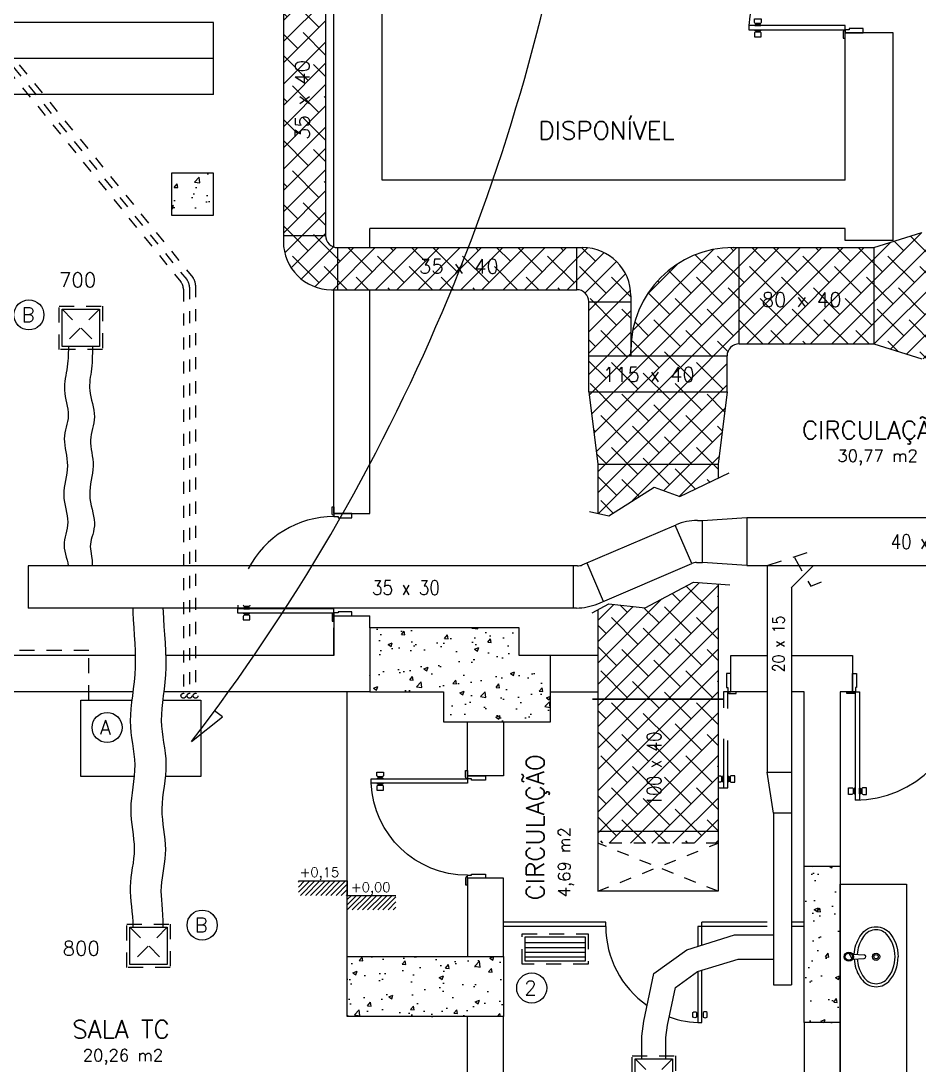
# Model space of a CAD drawing. Extents: x 372.3 to 443.5, y -41.5 to 0.6.
# Drawn here: x 378.73 to 386.19, y -26.59 to -17.92 of the extents above; entities that cross this region are included whole.
import ezdxf

# ---------------------------------------------------------------- set-up
doc = ezdxf.new("R2010")
doc.units = 0
doc.header["$MEASUREMENT"] = 0
for name, pattern in [('DASHDOT', [1, 0.5, -0.25, 0, -0.25]), ('HIDDEN', [0.375, 0.25, -0.125]), ('HIDDEN2', [0.1875, 0.125, -0.0625])]:
    doc.linetypes.add(name, pattern=pattern)
doc.layers.get('0').update_dxf_attribs({"linetype": 'CONTINUOUS'})
for name, color, linetype in [('A1ALV50', 13, 'CONTINUOUS'), ('A1ALV70', 145, 'CONTINUOUS'), ('A1COZINHA', 212, 'CONTINUOUS'), ('A1DIVS', 30, 'CONTINUOUS'), ('A1PORTA', 40, 'CONTINUOUS'), ('A1SANIT', 6, 'CONTINUOUS'), ('A1VISTA10', 10, 'CONTINUOUS'), ('A2HACHU', 11, 'CONTINUOUS'), ('A2SIMBL', 30, 'CONTINUOUS'), ('A2TXT25', 4, 'CONTINUOUS'), ('A2TXT50', 13, 'CONTINUOUS'), ('AC-DIFUSAO', 252, 'HIDDEN2'), ('AC-DIFUSORES', 2, 'CONTINUOUS'), ('AC-DUTOS', 14, 'CONTINUOUS'), ('AC-DUTOSARETIRAR', 252, 'CONTINUOUS'), ('AC-DUTOSMANTIDOS', 252, 'CONTINUOUS'), ('AC-EQUIPAMENTOS', 3, 'CONTINUOUS'), ('AC-TEXTO', 7, 'CONTINUOUS'), ('AC-TUBOS', 6, 'DASHDOT'), ('S1FORRO1', 10, 'CONTINUOUS')]:
    doc.layers.add(name, color=color, linetype=linetype)
doc.styles.add('ROMANS', font='ROMANS.SHX')
doc.styles.add('SIMPLEX-08', font='simplex.shx', dxfattribs={"height": 0.08})
doc.styles.add('SIMPLEX-10', font='simplex.shx', dxfattribs={"height": 0.1})
doc.styles.add('SIMPLEX-15', font='simplex.shx', dxfattribs={"height": 0.15})
pattern_1 = [(50, (387.43742, -23.28168), (0.35863, -0.031376), [0.0375, -0.4125]), (355, (387.43742, -23.28168), (-0.069376, 0.376096), [0.03, -0.33]), (100.4514, (387.4673, -23.2843), (0.289255, 0.34472), [0.03187, -0.350571]), (46.184, (387.4374, -23.1817), (0.53362, -0.08276), [0.05625, -0.61875]), (96.6356, (387.4819, -23.1886), (0.46733, 0.48706), [0.047805, -0.525856]), (351.184, (387.4374, -23.1817), (0.46733, 0.48706), [0.045, -0.495]), (21, (387.48742, -23.20668), (0.298454, -0.201309), [0.0375, -0.4125]), (326, (387.48742, -23.20668), (0.121658, 0.362575), [0.03, -0.33]), (71.4514, (387.5123, -23.22346), (0.420111, 0.161265), [0.03187, -0.350571]), (37.5, (387.43742, -23.28168), (0.00608, 0.166447), [0, -0.326, 0, -0.335, 0, -0.33125]), (7.5, (387.43742, -23.28168), (0.1315348, 0.197206), [0, -0.191, 0, -0.3185, 0, -0.12625]), (327.5, (387.32592, -23.28168), (0.2669112, -0.0112774), [0, -0.125, 0, -0.39, 0, -0.5175]), (317.5, (387.27592, -23.28168), (0.291593, 0.0500525), [0, -0.1625, 0, -0.259, 0, -0.3675])]
pattern_2 = [(45, (43.55946, 56.62904), (-0.088388348, 0.088388348), []), (135, (43.55946, 56.62904), (-0.265165043, 0.088388348), [0.3125, -0.1875])]

# ---------------------------------------------------------------- blocks, each defined once
blk = doc.blocks.new('CUBAPLANTA')
for p, q in [((-0.1939, 0.0212), (-0.0981, 0.0158)), ((-0.1933, -0.0194), (-0.0981, -0.0141))]:
    blk.add_line(p, q)
for points in [[(-0.1819, 0.0212, -0.128032), (-0.1338, 0.1681, -0.090827), (-0.0885, 0.22, -0.12568), (-0.0152, 0.2484, -0.221372), (0.1056, 0.2058, -0.186059), (0.183, -0.0002)], [(-0.1821, -0.0187, 0.130132), (-0.1338, -0.1681, 0.090827), (-0.0885, -0.22, 0.12568), (-0.0152, -0.2484, 0.221372), (0.1056, -0.2058, 0.186059), (0.183, 0.0002)]]:
    blk.add_lwpolyline(points, format="xyb")
blk.add_circle((-0.226, 0.0004), 0.0382)
blk.add_arc((-0.0989, 0.0008), 0.015, 273.18266, 86.81734)
at = {"layer": 'S1FORRO1'}
blk.add_line((-0.2261, 0.0301), (-0.2003, -0.0146), dxfattribs=at)
blk.add_lwpolyline([(-0.157, -0.0187, 0.12932), (-0.1125, -0.155, 0.09047), (-0.0735, -0.2, 0.123903), (-0.0125, -0.2235, 0.21906), (0.0875, -0.1885, 0.185248), (0.158, 0, 0.185248), (0.0875, 0.1885, 0.21906), (-0.0125, 0.2235, 0.123903), (-0.0735, 0.2, 0.09047), (-0.1125, 0.155, 0.127034), (-0.1569, 0.0212, 0.127034)], format="xyb", dxfattribs=at)
for centre, radius in [((-0.2265, 0.0001), 0.03), ((0, 0), 0.0305), ((0, 0), 0.018)]:
    blk.add_circle(centre, radius, dxfattribs=at)
blk = doc.blocks.new('PORTA-90-SEM-ALIZAR')
for points in [[(0, 0), (-0.035, 0), (-0.035, 0.9), (0, 0.9)], [(-0.925, 0), (-0.9, 0), (-0.9, -0.035), (-0.89, -0.035), (-0.89, -0.15), (-0.925, -0.15)], [(-0.01, -0.15), (-0.01, -0.035), (0, -0.035), (0, 0), (0.025, 0), (0.025, -0.15)]]:
    blk.add_lwpolyline(points, close=True)
at = {"layer": 'A1VISTA10'}
for points in [[(-0.0644, 0.798, 0.414214), (-0.0534, 0.809), (-0.0534, 0.842, 0.414214), (-0.0644, 0.853), (-0.0919, 0.853), (-0.0919, 0.798)], [(-0.035, 0.8492), (-0.035, 0.8019), (-0.039, 0.8019, -0.414214), (-0.0445, 0.8074), (-0.0445, 0.8437, -0.414214), (-0.039, 0.8492)], [(0, 0.8492), (0, 0.8019), (0.004, 0.8019, 0.414214), (0.0095, 0.8074), (0.0095, 0.8437, 0.414214), (0.004, 0.8492)], [(0.0294, 0.798, -0.414214), (0.0184, 0.809), (0.0184, 0.842, -0.414214), (0.0294, 0.853), (0.0569, 0.853), (0.0569, 0.798)], [(-0.98, 0.015), (-0.98, 0), (-0.91, 0, 0.414214), (-0.925, 0.015)], [(0, 0, -0.414214), (0.015, 0.015), (0.07, 0.015), (0.07, 0)]]:
    blk.add_lwpolyline(points, format="xyb", close=True, dxfattribs=at)
for points in [[(-0.0534, 0.8335), (-0.0445, 0.8335), (-0.0445, 0.8176), (-0.0534, 0.8176)], [(0.0184, 0.8335), (0.0095, 0.8335), (0.0095, 0.8176), (0.0184, 0.8176)]]:
    blk.add_lwpolyline(points, close=True, dxfattribs=at)
blk.add_arc((0, 0), 0.9, 90, 180, dxfattribs=at)
blk = doc.blocks.new('PORTA-80-SEM-ALIZAR')
for points in [[(0, 0), (0.035, 0), (0.035, 0.8), (0, 0.8)], [(0.01, -0.15), (0.01, -0.035), (0, -0.035), (0, 0), (-0.025, 0), (-0.025, -0.15)], [(0.825, 0), (0.8, 0), (0.8, -0.035), (0.79, -0.035), (0.79, -0.15), (0.825, -0.15)]]:
    blk.add_lwpolyline(points, close=True)
at = {"layer": 'A1VISTA10'}
for points in [[(-0.0294, 0.698, 0.414214), (-0.0184, 0.709), (-0.0184, 0.742, 0.414214), (-0.0294, 0.753), (-0.0569, 0.753), (-0.0569, 0.698)], [(0, 0.7492), (0, 0.7019), (-0.004, 0.7019, -0.414214), (-0.0095, 0.7074), (-0.0095, 0.7437, -0.414214), (-0.004, 0.7492)], [(0.035, 0.7492), (0.035, 0.7019), (0.039, 0.7019, 0.414214), (0.0445, 0.7074), (0.0445, 0.7437, 0.414214), (0.039, 0.7492)], [(0.0644, 0.698, -0.414214), (0.0534, 0.709), (0.0534, 0.742, -0.414214), (0.0644, 0.753), (0.0919, 0.753), (0.0919, 0.698)], [(0, 0, 0.414214), (-0.015, 0.015), (-0.07, 0.015), (-0.07, 0)], [(0.88, 0.015), (0.88, 0), (0.81, 0, -0.414214), (0.825, 0.015)]]:
    blk.add_lwpolyline(points, format="xyb", close=True, dxfattribs=at)
for points in [[(-0.0184, 0.7335), (-0.0095, 0.7335), (-0.0095, 0.7176), (-0.0184, 0.7176)], [(0.0534, 0.7335), (0.0445, 0.7335), (0.0445, 0.7176), (0.0534, 0.7176)]]:
    blk.add_lwpolyline(points, close=True, dxfattribs=at)
blk.add_arc((0, 0.0008), 0.8, 359.94514, 87.49254, dxfattribs=at)
blk = doc.blocks.new('NIV-1')
at = {"layer": 'A2HACHU'}
h = blk.add_hatch(dxfattribs=at)
h.set_pattern_fill('ANSI31', color=256, scale=0.24, style=0)
h.set_pattern_definition([(45, (-11.883554, -8.99856), (-0.021213203, 0.021213203), [])])
h.paths.add_polyline_path([(0.405, -0.1197), (0, -0.1197), (0, -0.2397), (0.405, -0.2397)])
h.paths.add_polyline_path([(0, 0.0003), (-0.405, 0.0003), (-0.405, -0.1197), (0, -0.1197)])
for p, q in [((-0.405, 0.0003), (0, 0.0003)), ((0, 0.0003), (0, -0.1197)), ((0, -0.1197), (0.405, -0.1197))]:
    blk.add_line(p, q)
at = {"layer": 'A2TXT25', "style": 'SIMPLEX-08'}
for p in [(-0.3949, 0.0328), (0.0318, -0.0922)]:
    blk.add_attdef('+0.00', p, '', height=0.08, dxfattribs=at)
blk = doc.blocks.new('DIF12X12_2004')
at = {"layer": 'AC-DIFUSORES', "color": 253, "linetype": 'HIDDEN2'}
blk.add_lwpolyline([(-0.15, 0.15), (0.211, 0.15), (0.211, -0.211), (-0.15, -0.211)], close=True, dxfattribs=at)
for points in [[(0.186, 0.125), (-0.125, -0.186)], [(-0.125, 0.125), (0.186, -0.186)]]:
    blk.add_lwpolyline(points, dxfattribs=at)
at = {"layer": 'AC-DIFUSORES'}
blk.add_lwpolyline([(-0.125, 0.125), (0.186, 0.125), (0.186, -0.186), (-0.125, -0.186)], close=True, dxfattribs=at)

msp = doc.modelspace()

# ---------------------------------------------------------------- hatches: boundary and pattern name
at = {"layer": 'A2HACHU'}
h = msp.add_hatch(dxfattribs=at)
h.set_pattern_fill('AR-CONC,_O', color=256, scale=0.05, double=1)
h.set_pattern_definition(pattern_1)
h.paths.add_polyline_path([(379.9772, -19.5317), (380.3272, -19.5317), (380.3272, -19.1817), (379.9772, -19.1817)])
h = msp.add_hatch(dxfattribs=at)
h.set_pattern_fill('AR-CONC,_O', color=256, scale=0.05, double=1)
h.set_pattern_definition([(50, (376.55677, -3.6797), (0.35863, -0.031376), [0.0375, -0.4125]), (355, (376.55677, -3.6797), (-0.0693757, 0.376096), [0.03, -0.33]), (100.4514, (376.58666, -3.6823), (0.2892547, 0.34472), [0.03187, -0.350571]), (46.1842, (376.55677, -3.5797), (0.5336205, -0.0827595), [0.05625, -0.61875]), (96.6356, (376.60124, -3.5866), (0.467331, 0.487059), [0.047805, -0.525856]), (351.1842, (376.5568, -3.5797), (0.467331, 0.48706), [0.045, -0.495]), (21, (376.60677, -3.6047), (0.2984535, -0.2013094), [0.0375, -0.4125]), (326, (376.60677, -3.6047), (0.1216577, 0.362575), [0.03, -0.33]), (71.4514, (376.63165, -3.62146), (0.4201113, 0.161265), [0.03187, -0.350571]), (37.5, (376.55677, -3.67969), (0.0060799, 0.1664469), [0, -0.326, 0, -0.335, 0, -0.33125]), (7.5, (376.55677, -3.67969), (0.1315348, 0.1972059), [0, -0.191, 0, -0.3185, 0, -0.12625]), (327.5, (376.44527, -3.67969), (0.2669112, -0.0112774), [0, -0.125, 0, -0.39, 0, -0.5175]), (317.5, (376.39527, -3.67969), (0.291593, 0.0500525), [0, -0.1625, 0, -0.259, 0, -0.3675])])
h.paths.add_polyline_path([(382.2374, -23.4917), (382.2374, -23.7417), (383.1272, -23.7417), (383.1272, -23.1917), (382.8672, -23.1917), (382.8672, -22.9617), (381.6272, -22.9617), (381.6272, -23.4917)])
h = msp.add_hatch(dxfattribs=at)
h.set_pattern_fill('AR-CONC,_O', color=256, scale=0.05, double=1)
h.set_pattern_definition(pattern_1)
h.paths.add_polyline_path([(385.5374, -24.9417), (385.2374, -24.9417), (385.2374, -26.2417), (385.5374, -26.2417)])
h = msp.add_hatch(dxfattribs=at)
h.set_pattern_fill('AR-CONC,_O', color=256, scale=0.05, double=1)
h.set_pattern_definition(pattern_1)
h.paths.add_polyline_path([(381.4374, -25.6917), (381.4374, -26.1917), (382.7374, -26.1917), (382.7374, -25.6917)])
at = {"layer": 'AC-DUTOSARETIRAR'}
h = msp.add_hatch(dxfattribs=at)
h.set_pattern_fill('ANSI38', color=256, style=0)
h.set_pattern_definition(pattern_2)
h.paths.add_polyline_path([(381.2574, -17.1981), (380.9074, -17.1981), (380.9074, -19.701), (381.2574, -19.701)])
h.paths.add_polyline_path([(381.2074, -16.7981), (380.9574, -16.7981), (380.9074, -17.1981), (381.2574, -17.1981)])
h.paths.add_polyline_path([(381.2074, -13.2408), (380.9574, -13.2408), (380.9574, -16.7981), (381.2074, -16.7981)])
h.paths.add_polyline_path([(380.9574, -13.4445), (380.8743, -13.4445), (380.673, -13.4359), (380.4118, -13.5087), (380.1634, -13.4317), (379.9322, -13.5044), (379.6753, -13.4231), (379.4826, -13.5044), (379.3284, -13.4445), (379.2191, -13.4445), (379.2191, -13.6945), (379.2816, -13.6945), (379.4864, -13.7741), (379.6876, -13.6892), (379.932, -13.7665), (380.164, -13.6936), (380.408, -13.7692), (380.7019, -13.6874), (380.869, -13.6945), (380.9574, -13.6945)])
h.paths.add_polyline_path([(379.2191, -13.3967), (378.8491, -13.3967), (378.8491, -13.7667), (379.2191, -13.7667)])
h.paths.add_polyline_path([(383.7014, -14.4101), (383.7308, -14.2117), (383.8336, -14.0407), (383.7598, -13.9118), (383.7717, -13.8694), (383.7717, -13.7667), (383.5217, -13.7667), (383.5217, -13.835), (383.4908, -13.9451), (383.5438, -14.0376), (383.4908, -14.1257), (383.4732, -14.2447), (383.385, -14.2887), (383.3321, -14.3416), (383.2174, -14.3504), (383.0718, -14.3768), (382.891, -14.3372), (382.7013, -14.39), (382.3926, -14.3372), (382.0838, -14.3944), (381.8236, -14.3328), (381.5413, -14.4032), (381.3605, -14.3592), (381.2723, -14.39), (381.2074, -14.39), (381.2074, -14.64), (381.3147, -14.64), (381.3732, -14.6196), (381.5421, -14.6607), (381.8252, -14.59), (382.0775, -14.6499), (382.3943, -14.5911), (382.7144, -14.6459), (382.8982, -14.5947), (383.0672, -14.6317), (383.2494, -14.5987), (383.4433, -14.5838), (383.533, -14.4943)])
h.paths.add_polyline_path([(383.8372, -13.3967), (383.4672, -13.3967), (383.4672, -13.7667), (383.8372, -13.7667)])
h.paths.add_polyline_path([(381.1541, -18.919), (381.1541, -18.099), (380.9741, -18.099), (380.9741, -18.919)], flags=24)
h.paths.add_polyline_path([(381.1725, -14.7631), (381.1725, -13.9431), (380.9925, -13.9431), (380.9925, -14.7631)], flags=24)
h = msp.add_hatch(dxfattribs=at)
h.set_pattern_fill('ANSI38', color=256, style=0)
h.set_pattern_definition(pattern_2)
h.paths.add_polyline_path([(384.2036, -21.8708), (384.5208, -21.7185), (384.5208, -21.601), (383.5208, -21.601), (383.5208, -22.0095), (383.6117, -22.0307), (383.9903, -21.7909)])
h.paths.add_polyline_path([(384.5208, -21.601), (384.5958, -21.001), (383.4458, -21.001), (383.5208, -21.601)])
h.paths.add_polyline_path([(384.5958, -21.001), (384.5958, -20.701), (383.4458, -20.701), (383.4458, -21.001)])
h.paths.add_polyline_path([(384.5958, -20.701, -0.414214), (384.6958, -20.601), (384.6958, -19.801), (384.6458, -19.801, 0.414214), (383.7958, -20.651), (383.7958, -20.701)])
h.paths.add_polyline_path([(383.4458, -20.701), (383.7958, -20.701), (383.7958, -20.651), (383.7958, -20.251), (383.4458, -20.251)])
h.paths.add_polyline_path([(383.7958, -20.251), (383.7958, -20.201, 0.414214), (383.3958, -19.801), (383.3458, -19.801), (383.3458, -20.151, -0.414214), (383.4458, -20.251)])
h.paths.add_polyline_path([(381.3574, -19.801), (381.3574, -20.151), (383.3458, -20.151), (383.3458, -19.801)])
h.paths.add_polyline_path([(381.3074, -20.151), (381.3574, -20.151), (381.3574, -19.801, -0.414214), (381.2574, -19.701), (380.9074, -19.701), (380.9074, -19.751, 0.414214)])
h.paths.add_polyline_path([(384.6958, -19.801), (384.6958, -20.601), (385.8159, -20.601), (385.8159, -19.801)])
h.paths.add_polyline_path([(386.2159, -19.676), (385.8159, -19.801), (385.8159, -20.601), (386.2159, -20.726)])
h.paths.add_polyline_path([(386.4159, -19.676), (386.2159, -19.676), (386.2159, -20.026), (386.4159, -20.026)])
h.paths.add_polyline_path([(386.4159, -20.026), (386.2159, -20.026), (386.2159, -20.726), (386.4159, -20.726)])
h.paths.add_polyline_path([(386.4159, -20.026), (386.4659, -20.026, 0.414214), (386.8659, -19.626), (386.8659, -19.576), (386.5159, -19.576, -0.414214), (386.4159, -19.676)])
h.paths.add_polyline_path([(383.5656, -20.9458), (384.4827, -20.9458), (384.4827, -20.7658), (383.5656, -20.7658)], flags=24)
h.paths.add_polyline_path([(382.0214, -20.0476), (382.8414, -20.0476), (382.8414, -19.8676), (382.0214, -19.8676)], flags=24)
h.paths.add_polyline_path([(384.8711, -20.3246), (385.6911, -20.3246), (385.6911, -20.1446), (384.8711, -20.1446)], flags=24)
h = msp.add_hatch(dxfattribs=at)
h.set_pattern_fill('ANSI38', color=256, style=0)
h.set_pattern_definition(pattern_2)
h.paths.add_polyline_path([(383.5208, -24.6504), (383.5208, -24.7504), (384.5208, -24.7504), (384.5208, -24.6504)])
h.paths.add_polyline_path([(384.5208, -24.6504), (384.5208, -23.5534), (383.5208, -23.5534), (383.5208, -24.6504)])
h.paths.add_polyline_path([(384.5208, -23.5534), (384.5208, -22.5957), (384.3156, -22.5813), (383.9157, -22.7945), (383.6117, -22.7625), (383.5208, -22.8114), (383.5208, -23.5534)])
h.paths.add_polyline_path([(384.0795, -24.4409), (384.0795, -23.6952), (383.8995, -23.6952), (383.8995, -24.4409)], flags=24)

# ---------------------------------------------------------------- linework, layer by layer
at = {"layer": 'A1ALV50'}
for p, q in [((381.3272, -22.8617), (381.6272, -22.8617)), ((381.3272, -22.8617), (381.3272, -23.1917)), ((381.6272, -22.9617), (381.6272, -22.8617)), ((379.6783, -23.1917), (378.0972, -23.1917)), ((381.3272, -23.1917), (379.9312, -23.1917)), ((384.6272, -23.4917), (384.6272, -23.1917)), ((384.6272, -23.1917), (384.9305, -23.1917)), ((385.1305, -23.1917), (385.6374, -23.1917)), ((385.6374, -23.1917), (385.6374, -23.4917)), ((379.6595, -23.4917), (378.0972, -23.4917)), ((381.6272, -23.4917), (379.9161, -23.4917)), ((384.9305, -23.4917), (384.6272, -23.4917)), ((385.2374, -23.4917), (385.1305, -23.4917)), ((385.2374, -24.9417), (385.2374, -23.4917)), ((385.5374, -23.4917), (385.5374, -23.4917)), ((385.6374, -23.4917), (385.5374, -23.4917)), ((385.5374, -23.4917), (385.5374, -24.9417)), ((382.4374, -27.6917), (382.4374, -26.1917)), ((382.7374, -27.6917), (382.7374, -26.1917))]:
    msp.add_line(p, q, dxfattribs=at)
at = {"layer": 'A1ALV50', "ltscale": 0.2}
for p, q in [((385.2374, -26.2417), (385.2374, -26.9417)), ((385.5374, -26.2417), (385.5374, -26.9417))]:
    msp.add_line(p, q, dxfattribs=at)
for points in [[(383.5208, -23.1917), (383.1272, -23.1917)], [(383.1272, -23.4917), (383.5208, -23.4917)]]:
    msp.add_lwpolyline(points, dxfattribs=at)
at = {"layer": 'A1ALV50'}
for points in [[(382.7374, -23.7417), (382.7374, -24.1917), (382.4374, -24.1917), (382.4374, -23.7417)], [(382.7374, -25.6917), (382.7374, -25.0417), (382.4374, -25.0417), (382.4374, -25.6917)]]:
    msp.add_lwpolyline(points, dxfattribs=at)
at = {"layer": 'A1ALV70'}
for p, q in [((381.3272, -19.7963), (381.3272, -17.6936)), ((381.7272, -19.2417), (381.7272, -17.6644)), ((385.5772, -19.2417), (385.5772, -18.0167)), ((385.9772, -18.0167), (385.5772, -18.0167)), ((385.9772, -19.7417), (385.9772, -18.0167)), ((385.5772, -19.2417), (381.7272, -19.2417)), ((385.5772, -19.6417), (381.6272, -19.6417)), ((381.6272, -19.801), (381.6272, -19.6417)), ((385.5772, -19.7417), (385.5772, -19.6417)), ((385.9772, -19.7417), (385.5772, -19.7417)), ((381.3272, -22.0117), (381.3272, -20.151)), ((381.6272, -22.0117), (381.6272, -20.151)), ((381.3272, -22.0117), (381.6272, -22.0117)), ((381.3272, -23.1917), (381.3272, -22.9617))]:
    msp.add_line(p, q, dxfattribs=at)
for points in [[(379.9772, -19.5317), (380.3272, -19.5317), (380.3272, -19.1817), (379.9772, -19.1817)], [(385.5374, -26.2417), (385.2374, -26.2417), (385.2374, -24.9417), (385.5374, -24.9417)], [(381.4374, -25.6917), (382.7374, -25.6917), (382.7374, -26.1917), (381.4374, -26.1917)]]:
    msp.add_lwpolyline(points, close=True, dxfattribs=at)
for points in [[(381.6272, -22.9617), (381.6272, -23.4917), (382.2374, -23.4917), (382.2374, -23.7417), (383.1272, -23.7417), (383.1272, -23.1917), (382.8672, -23.1917), (382.8672, -22.9617), (381.6272, -22.9617)], [(381.4374, -25.6917), (381.4374, -23.4917)]]:
    msp.add_lwpolyline(points, dxfattribs=at)
at = {"layer": 'A1COZINHA'}
for p, q in [((380.3272, -17.9299), (377.2203, -17.9299)), ((380.3272, -18.5299), (380.3272, -17.9299)), ((380.3272, -18.2299), (377.2203, -18.2299)), ((380.3272, -18.5299), (377.2203, -18.5299))]:
    msp.add_line(p, q, dxfattribs=at)
at = {"layer": 'A1DIVS'}
for p, q in [((383.5874, -25.4067), (382.7374, -25.4067)), ((383.5874, -25.4417), (383.5874, -25.4067)), ((384.3874, -25.4417), (384.3874, -25.4067)), ((384.9305, -25.4067), (384.3874, -25.4067)), ((385.2374, -25.4067), (385.1344, -25.4067)), ((383.5874, -25.4417), (382.7374, -25.4417)), ((384.9305, -25.4417), (384.3874, -25.4417)), ((385.2374, -25.4417), (385.1349, -25.4417))]:
    msp.add_line(p, q, dxfattribs=at)
at = {"layer": 'A1PORTA'}
for points in [[(381.3272, -22.0117), (381.3272, -22.0367), (381.3622, -22.0367), (381.3622, -22.0467), (381.4772, -22.0467), (381.4772, -22.0117)], [(381.3272, -22.8367), (381.3272, -22.8017), (380.5272, -22.8017), (380.5272, -22.8367)], [(381.4772, -22.8267), (381.3622, -22.8267), (381.3622, -22.8367), (381.3272, -22.8367), (381.3272, -22.8617), (381.4772, -22.8617)], [(384.5922, -23.3417), (384.5922, -23.4567), (384.6022, -23.4567), (384.6022, -23.4917), (384.6272, -23.4917), (384.6272, -23.3417)]]:
    msp.add_lwpolyline(points, close=True, dxfattribs=at)
for points in [[(384.6022, -23.6317), (384.6022, -23.4917), (384.5672, -23.4917), (384.5672, -23.6266)], [(384.5672, -23.8836), (384.5672, -24.2917), (384.6022, -24.2917), (384.6022, -23.8971)], [(384.3874, -25.5972), (384.3874, -25.4417), (384.3524, -25.4417), (384.3524, -25.608)], [(384.3524, -25.8174), (384.3524, -26.2417), (384.3874, -26.2417), (384.3874, -25.8065)]]:
    msp.add_lwpolyline(points, dxfattribs=at)
at = {"layer": 'A1PORTA', "color": 1}
for points in [[(384.3105, -26.1952), (384.3105, -26.1567, -0.363892), (384.3427, -26.1567), (384.3427, -26.1952, -0.363892)], [(384.4294, -26.1952), (384.4294, -26.1567, 0.363892), (384.3971, -26.1567), (384.3971, -26.1952, 0.363892)]]:
    msp.add_lwpolyline(points, format="xyb", close=True, dxfattribs=at)
for start, end in [(180, 235.22587), (250.11286, 270)]:
    msp.add_arc((384.3874, -25.4417), 0.8, start, end, dxfattribs=at)
at = {"layer": 'A1SANIT'}
msp.add_lwpolyline([(386.0874, -27.4917), (385.5374, -27.4917), (385.5374, -25.0917), (386.0874, -25.0917)], close=True, dxfattribs=at)
at = {"layer": 'A1VISTA10'}
for points in [[(381.3122, -21.9567), (381.3272, -21.9567), (381.3272, -22.0267, -0.414214), (381.3122, -22.0117)], [(380.578, -22.8017), (380.6254, -22.8017), (380.6254, -22.7977, 0.414214), (380.6199, -22.7922), (380.5835, -22.7922, 0.414214), (380.578, -22.7977)], [(380.6292, -22.8661, 0.414214), (380.6182, -22.8551), (380.5852, -22.8551, 0.414214), (380.5742, -22.8661), (380.5742, -22.8936), (380.6292, -22.8936)], [(380.578, -22.8367), (380.6254, -22.8367), (380.6254, -22.8407, -0.414214), (380.6199, -22.8462), (380.5835, -22.8462, -0.414214), (380.578, -22.8407)], [(381.3272, -22.8367, 0.414214), (381.3122, -22.8517), (381.3122, -22.9067), (381.3272, -22.9067)], [(384.6022, -23.4917, 0.414214), (384.6172, -23.5067), (384.6722, -23.5067), (384.6722, -23.4917)], [(384.5672, -24.2409), (384.5672, -24.1935), (384.5633, -24.1935, 0.414214), (384.5578, -24.199), (384.5578, -24.2354, 0.414214), (384.5633, -24.2409)], [(384.6022, -24.2409), (384.6022, -24.1935), (384.6062, -24.1935, -0.414214), (384.6117, -24.199), (384.6117, -24.2354, -0.414214), (384.6062, -24.2409)], [(384.6317, -24.1897, 0.414214), (384.6207, -24.2007), (384.6207, -24.2337, 0.414214), (384.6317, -24.2447), (384.6592, -24.2447), (384.6592, -24.1897)]]:
    msp.add_lwpolyline(points, format="xyb", close=True, dxfattribs=at)
for points in [[(380.6292, -22.7713), (380.6292, -22.7722, -0.414214), (380.6182, -22.7832), (380.5852, -22.7832, -0.414214), (380.5742, -22.7722), (380.5742, -22.7713)], [(384.5208, -24.1897), (384.5378, -24.1897, -0.414214), (384.5488, -24.2007), (384.5488, -24.2337, -0.414214), (384.5378, -24.2447), (384.5208, -24.2447)]]:
    msp.add_lwpolyline(points, format="xyb", dxfattribs=at)
for points in [[(380.5938, -22.7832), (380.5938, -22.7922), (380.6096, -22.7922), (380.6096, -22.7832)], [(380.5938, -22.8551), (380.5938, -22.8462), (380.6096, -22.8462), (380.6096, -22.8551)], [(384.5488, -24.2251), (384.5578, -24.2251), (384.5578, -24.2093), (384.5488, -24.2093)], [(384.6207, -24.2251), (384.6117, -24.2251), (384.6117, -24.2093), (384.6207, -24.2093)]]:
    msp.add_lwpolyline(points, close=True, dxfattribs=at)
for centre, start, end in [((381.3265, -22.8367), 89.94514, 152.82058), ((381.3265, -22.8367), 175.30921, 177.49254), ((384.6022, -23.4924), 264.15883, 267.49254)]:
    msp.add_arc(centre, 0.8, start, end, dxfattribs=at)
at = {"layer": 'AC-DIFUSAO', "color": 252, "linetype": 'HIDDEN2'}
for points in [[(384.9305, -22.4434), (385.3308, -22.312)], [(385.1556, -22.3777), (385.2928, -22.6155), (385.3814, -22.5775)]]:
    msp.add_lwpolyline(points, dxfattribs=at)
at = {"layer": 'AC-DIFUSORES', "color": 253, "linetype": 'HIDDEN2'}
for points in [[(379.0421, -20.2875), (379.4031, -20.2875), (379.4031, -20.6485), (379.0421, -20.6485)], [(382.8915, -25.505), (383.4415, -25.505), (383.4415, -25.755), (382.8915, -25.755)]]:
    msp.add_lwpolyline(points, close=True, dxfattribs=at)
for points in [[(379.3781, -20.3125), (379.0671, -20.6235)], [(379.0671, -20.3125), (379.3781, -20.6235)]]:
    msp.add_lwpolyline(points, dxfattribs=at)
at = {"layer": 'AC-DIFUSORES'}
for points in [[(379.0671, -20.3125), (379.3781, -20.3125), (379.3781, -20.6235), (379.0671, -20.6235)], [(382.9165, -25.53), (383.4165, -25.53), (383.4165, -25.73), (382.9165, -25.73)]]:
    msp.add_lwpolyline(points, close=True, dxfattribs=at)
at = {"layer": 'AC-DUTOS', "ltscale": 0.2}
for p, q in [((380.9074, -17.1981), (380.9074, -19.751)), ((381.2574, -17.1981), (381.2574, -19.701)), ((385.8159, -19.801), (386.2159, -19.676)), ((380.9074, -19.701), (381.2574, -19.701)), ((381.3574, -19.801), (383.3958, -19.801)), ((381.3574, -19.801), (381.3574, -20.151)), ((383.3458, -20.151), (383.3458, -19.801)), ((384.6458, -19.801), (385.8159, -19.801)), ((384.6958, -20.601), (384.6958, -19.801)), ((385.8159, -19.801), (385.8159, -20.601)), ((381.3074, -20.151), (383.3458, -20.151)), ((383.7958, -20.201), (383.7958, -20.701)), ((383.4458, -21.001), (383.4458, -20.251)), ((383.4458, -20.251), (383.7958, -20.251)), ((383.7958, -20.701), (383.7958, -20.651)), ((384.6958, -20.601), (385.8159, -20.601)), ((385.8159, -20.601), (386.2159, -20.726)), ((383.4458, -20.701), (384.5958, -20.701)), ((384.5958, -21.001), (384.5958, -20.701)), ((383.4458, -21.001), (384.5958, -21.001)), ((383.4458, -21.001), (383.5208, -21.601)), ((384.5958, -21.001), (384.5208, -21.601)), ((383.5208, -21.601), (383.5208, -22.0095)), ((383.5208, -21.601), (384.5208, -21.601)), ((384.5208, -21.601), (384.5208, -21.7185)), ((383.3912, -22.4382), (384.1722, -22.1046)), ((384.349, -22.0684), (384.391, -22.0684)), ((384.7613, -22.0434), (386.8049, -22.0434)), ((378.7844, -22.4463), (378.7844, -22.7963)), ((383.3519, -22.4463), (378.7844, -22.4463)), ((383.3182, -22.7963), (383.3182, -22.4463)), ((383.5206, -22.7601), (384.3016, -22.4265)), ((384.3409, -22.4184), (384.391, -22.4184)), ((384.7613, -22.4434), (387.0992, -22.4434)), ((384.5208, -22.5957), (384.5208, -23.5534)), ((383.3438, -22.7963), (378.7844, -22.7963)), ((383.5208, -22.8114), (383.5208, -23.5534)), ((383.5208, -23.5534), (383.5208, -25.1504)), ((384.5208, -23.5534), (384.5208, -25.1504)), ((383.5208, -24.6504), (384.5208, -24.6504)), ((384.5208, -25.1504), (383.5208, -25.1504))]:
    msp.add_line(p, q, dxfattribs=at)
at = {"layer": 'AC-DUTOS', "color": 8, "linetype": 'HIDDEN', "ltscale": 0.2}
for p, q in [((384.5208, -25.1504), (383.5208, -24.7504)), ((383.5208, -25.1504), (384.5208, -24.7504))]:
    msp.add_line(p, q, dxfattribs=at)
at = {"layer": 'AC-DUTOS', "linetype": 'HIDDEN', "ltscale": 0.2}
msp.add_line((384.5208, -24.7504), (383.5208, -24.7504), dxfattribs=at)
at = {"layer": 'AC-DUTOS', "ltscale": 0.2}
for points in [[(379.12, -20.6235), (379.1199, -20.6375), (379.1198, -20.6545), (379.1195, -20.674), (379.1188, -20.6955), (379.1177, -20.7186), (379.116, -20.7428), (379.1137, -20.7675), (379.1106, -20.7922), (379.1067, -20.8166), (379.1023, -20.8407), (379.0978, -20.8647), (379.0936, -20.8886), (379.09, -20.9126), (379.0875, -20.9369), (379.0864, -20.9615), (379.0871, -20.9867), (379.0899, -21.0125), (379.0942, -21.0388), (379.0995, -21.0653), (379.1052, -21.092), (379.1105, -21.1186), (379.115, -21.1451), (379.118, -21.171), (379.1188, -21.1964), (379.1171, -21.2211), (379.1133, -21.2453), (379.1082, -21.269), (379.1024, -21.2927), (379.0965, -21.3163), (379.0914, -21.3403), (379.0876, -21.3647), (379.0859, -21.3898), (379.0868, -21.4157), (379.0896, -21.4424), (379.0939, -21.4698), (379.0988, -21.4979), (379.1038, -21.5265), (379.108, -21.5555), (379.1109, -21.585), (379.1118, -21.6147), (379.1101, -21.6447), (379.1063, -21.6749), (379.1013, -21.7051), (379.0956, -21.7354), (379.0901, -21.7657), (379.0854, -21.796), (379.0822, -21.8261), (379.0813, -21.8561), (379.083, -21.8859), (379.0871, -21.9153), (379.0925, -21.9444), (379.0987, -21.9731), (379.1048, -22.0013), (379.1101, -22.0289), (379.1139, -22.0559), (379.1153, -22.0822), (379.1139, -22.1078), (379.1102, -22.1327), (379.1049, -22.1571), (379.099, -22.1812), (379.0931, -22.205), (379.0881, -22.2286), (379.0846, -22.2523), (379.0836, -22.2761), (379.0855, -22.3002), (379.0898, -22.3245), (379.0956, -22.3489), (379.1022, -22.3733), (379.1088, -22.3977), (379.1144, -22.422), (379.1184, -22.4462), (379.1185, -22.4463)], [(379.32, -20.6235), (379.3199, -20.6381), (379.3198, -20.6568), (379.3196, -20.6788), (379.319, -20.7033), (379.3181, -20.7293), (379.3168, -20.7561), (379.3149, -20.7828), (379.3125, -20.8087), (379.3093, -20.8331), (379.3059, -20.8561), (379.3024, -20.8783), (379.2993, -20.8999), (379.297, -20.9215), (379.2957, -20.9434), (379.2958, -20.966), (379.2977, -20.9897), (379.3016, -21.0148), (379.307, -21.0412), (379.3133, -21.0684), (379.3198, -21.0962), (379.326, -21.1243), (379.3312, -21.1522), (379.3348, -21.1798), (379.3361, -21.2066), (379.3347, -21.2324), (379.3312, -21.2574), (379.3262, -21.2818), (379.3204, -21.3057), (379.3145, -21.3295), (379.3093, -21.3532), (379.3053, -21.3772), (379.3033, -21.4016), (379.3037, -21.4266), (379.3062, -21.4523), (379.31, -21.4785), (379.3145, -21.5052), (379.319, -21.5325), (379.3229, -21.5602), (379.3254, -21.5883), (379.326, -21.6168), (379.3242, -21.6456), (379.3205, -21.6748), (379.3155, -21.7042), (379.31, -21.7339), (379.3047, -21.7638), (379.3004, -21.794), (379.2976, -21.8242), (379.2972, -21.8547), (379.2996, -21.8852), (379.3042, -21.9156), (379.3103, -21.9459), (379.3172, -21.9757), (379.324, -22.0051), (379.3301, -22.0338), (379.3346, -22.0616), (379.3367, -22.0885), (379.336, -22.1142), (379.3328, -22.1388), (379.328, -22.1624), (379.3222, -22.185), (379.316, -22.2066), (379.3103, -22.2273), (379.3056, -22.2471), (379.3027, -22.2661), (379.3021, -22.2845), (379.3035, -22.3031), (379.3061, -22.3228), (379.3096, -22.3444), (379.3133, -22.3691), (379.3166, -22.3976), (379.319, -22.431), (379.3194, -22.4463)], [(383.4517, -21.9934), (383.6117, -22.0307), (383.9903, -21.7909), (384.2036, -21.8708), (384.6142, -21.6737)], [(384.3016, -22.4265), (384.1654, -22.1075)], [(384.391, -22.0684), (384.7613, -22.0434)], [(384.391, -22.4184), (384.391, -22.0684)], [(384.7613, -22.0434), (384.7613, -22.4434)], [(383.4299, -22.4217), (383.5661, -22.7406)], [(384.7613, -22.4434), (384.391, -22.4184)], [(384.9305, -22.4434), (384.9305, -24.1604)], [(383.4731, -22.8371), (383.6117, -22.7625), (383.9157, -22.7945), (384.3156, -22.5813), (384.6196, -22.6026)], [(385.1305, -22.626), (385.1305, -25.9274)], [(379.6587, -25.4473), (379.6576, -25.403), (379.6548, -25.3597), (379.6509, -25.3171), (379.6465, -25.2753), (379.6423, -25.2342), (379.6387, -25.1936), (379.6366, -25.1535), (379.6364, -25.1137), (379.6387, -25.0742), (379.6428, -25.0349), (379.6482, -24.9957), (379.6542, -24.9566), (379.66, -24.9174), (379.665, -24.8783), (379.6685, -24.8389), (379.6698, -24.7994), (379.6685, -24.7597), (379.6651, -24.7195), (379.6602, -24.679), (379.6547, -24.638), (379.6492, -24.5963), (379.6446, -24.554), (379.6415, -24.511), (379.6406, -24.4671), (379.6425, -24.4223), (379.6466, -24.3769), (379.6522, -24.3309), (379.6584, -24.2846), (379.6644, -24.2381), (379.6696, -24.1918), (379.673, -24.1456), (379.674, -24.1), (379.672, -24.0549), (379.6676, -24.0102), (379.6615, -23.9656), (379.6547, -23.9208), (379.648, -23.8755), (379.6421, -23.8295), (379.638, -23.7825), (379.6364, -23.7343), (379.638, -23.6844), (379.6422, -23.633), (379.6482, -23.5799), (379.6552, -23.525), (379.6625, -23.4683), (379.6693, -23.4096), (379.6748, -23.3491), (379.6782, -23.2865), (379.679, -23.222), (379.6775, -23.1561), (379.6745, -23.0896), (379.6705, -23.0233), (379.6663, -22.9579), (379.6625, -22.8942), (379.6598, -22.8329), (379.6591, -22.7963)], [(379.9087, -25.4473), (379.9078, -25.3944), (379.9055, -25.3462), (379.9024, -25.3018), (379.8989, -25.2605), (379.8957, -25.2217), (379.8933, -25.1844), (379.8922, -25.1479), (379.8931, -25.1116), (379.8961, -25.0746), (379.901, -25.0371), (379.9069, -24.9989), (379.9133, -24.9603), (379.9194, -24.9211), (379.9246, -24.8816), (379.9282, -24.8417), (379.9296, -24.8016), (379.9283, -24.7611), (379.9249, -24.7204), (379.92, -24.6793), (379.9144, -24.6376), (379.9088, -24.5954), (379.9041, -24.5526), (379.9009, -24.509), (379.9001, -24.4646), (379.902, -24.4193), (379.9061, -24.3733), (379.9117, -24.3268), (379.918, -24.28), (379.9241, -24.233), (379.9293, -24.1862), (379.9329, -24.1397), (379.9339, -24.0936), (379.9319, -24.0482), (379.9274, -24.0032), (379.9213, -23.9584), (379.9144, -23.9136), (379.9075, -23.8686), (379.9015, -23.8231), (379.8971, -23.7769), (379.8951, -23.7297), (379.8963, -23.6814), (379.9, -23.6316), (379.9054, -23.5802), (379.9119, -23.5268), (379.9185, -23.4713), (379.9246, -23.4133), (379.9294, -23.3527), (379.9321, -23.2892), (379.9321, -23.2228), (379.93, -23.1545), (379.9263, -23.0855), (379.9218, -23.0172), (379.9171, -22.9507), (379.9129, -22.8873), (379.9099, -22.8282), (379.9092, -22.7963)], [(384.9805, -24.5005), (384.9805, -25.9274)]]:
    msp.add_lwpolyline(points, dxfattribs=at)
at = {"layer": 'AC-DUTOS'}
for points in [[(385.1283, -22.6281), (385.3131, -22.4434)], [(384.9305, -24.1604), (385.1305, -24.1604)], [(385.1283, -24.5005), (384.9805, -24.5005), (384.9305, -24.1604)], [(383.8877, -26.5432), (383.8877, -26.3533), (383.9032, -26.229), (383.9881, -25.833), (384.2604, -25.6365), (384.6575, -25.5134), (384.9805, -25.5134)], [(384.0877, -26.5432), (384.0877, -26.3658), (384.1006, -26.2624), (384.1676, -25.9502), (384.3509, -25.8179), (384.6878, -25.7134), (384.9805, -25.7134)], [(384.9805, -25.9274), (385.1305, -25.9274)]]:
    msp.add_lwpolyline(points, dxfattribs=at)
at = {"layer": 'AC-DUTOS', "ltscale": 0.2}
for centre, radius, start, end in [((381.3074, -19.751), 0.4, 180, 270), ((381.3574, -19.701), 0.1, 180, 270), ((383.3958, -20.201), 0.4, 360, 90), ((384.6458, -20.651), 0.85, 90, 180), ((383.3458, -20.251), 0.1, 0, 90), ((384.6958, -20.701), 0.1, 90, 180), ((384.349, -22.5184), 0.45, 90, 113.12949), ((383.3519, -22.3463), 0.1, 270, 293.12949), ((384.3409, -22.5184), 0.1, 90, 113.12949), ((383.3438, -22.3463), 0.45, 270, 293.12949)]:
    msp.add_arc(centre, radius, start, end, dxfattribs=at)
at = {"layer": 'AC-DUTOSMANTIDOS'}
for points in [[(382.9165, -25.5763), (383.4165, -25.5763)], [(382.9165, -25.6163), (383.4165, -25.6163)], [(382.9165, -25.6563), (383.4165, -25.6563)], [(382.9165, -25.6963), (383.4165, -25.6963)]]:
    msp.add_lwpolyline(points, dxfattribs=at)
at = {"layer": 'AC-EQUIPAMENTOS'}
for points in [[(379.669, -24.197), (379.2223, -24.197), (379.2223, -23.5624), (379.6504, -23.5624)], [(379.9076, -23.5624), (380.2217, -23.5624), (380.2217, -24.197), (379.9281, -24.197)]]:
    msp.add_lwpolyline(points, dxfattribs=at)
at = {"layer": 'AC-TEXTO', "ltscale": 0.2, "const_width": 0.012}
msp.add_lwpolyline([(383.4747, -23.5534), (384.5631, -23.5534)], dxfattribs=at)
at = {"layer": 'AC-TEXTO'}
msp.add_lwpolyline([(380.1447, -23.9048), (380.4018, -23.6992), (380.336, -23.6506)], dxfattribs=at)
at = {"layer": 'AC-TEXTO', "color": 66}
for centre in [(378.7919, -20.3602), (379.4421, -23.789), (380.232, -25.4312), (382.9718, -25.9537)]:
    msp.add_circle(centre, 0.125, dxfattribs=at)
at = {"layer": 'AC-TEXTO'}
msp.add_arc((367.1646, -13.9335), 16.368, 322.46872, 351.45069, dxfattribs=at)
at = {"layer": 'AC-TUBOS', "color": 7, "linetype": 'HIDDEN', "ltscale": 0.2}
for p, q in [((378.3592, -18.0072), (380.0538, -20.0847)), ((380.0763, -20.1479), (380.0763, -23.4987))]:
    msp.add_line(p, q, dxfattribs=at)
at = {"layer": 'AC-TUBOS', "ltscale": 0.2}
for p, q in [((378.4092, -17.9893), (380.1038, -20.0669)), ((378.4592, -17.9715), (380.1538, -20.049)), ((380.1263, -20.1301), (380.1263, -23.4987)), ((380.1763, -20.1123), (380.1763, -23.4987))]:
    msp.add_line(p, q, dxfattribs=at)
at = {"layer": 'AC-TUBOS', "color": 7, "linetype": 'HIDDEN2'}
msp.add_lwpolyline([(379.2892, -23.5624), (379.2892, -23.1502), (378.1299, -23.1502), (378.1299, -22.9894), (377.7087, -22.9894), (377.2434, -22.7512), (376.9581, -18.5572), (377.2511, -18.5572), (377.2511, -15.5239), (378.6864, -15.5239)], dxfattribs=at)
at = {"layer": 'AC-TUBOS', "ltscale": 0.2}
for centre in [(380.0761, -23.5249), (380.1266, -23.5249), (380.1771, -23.5249)]:
    msp.add_circle(centre, 0.0202, dxfattribs=at)
at = {"layer": 'AC-TUBOS', "color": 7, "linetype": 'HIDDEN', "ltscale": 0.2}
msp.add_arc((379.9763, -20.1479), 0.1, 0, 39.20416, dxfattribs=at)
at = {"layer": 'AC-TUBOS', "ltscale": 0.2}
for centre in [(380.0263, -20.1301), (380.0763, -20.1123)]:
    msp.add_arc(centre, 0.1, 0, 39.20416, dxfattribs=at)

# ---------------------------------------------------------------- block references
for p in [(379.7563, -25.5723), (383.9572, -26.6682)]:
    msp.add_blockref('DIF12X12_2004', p)
at = {"layer": 'A1PORTA', "ltscale": 0.2}
for name, p, rotation in [('PORTA-80-SEM-ALIZAR', (385.5772, -17.9917), 90), ('PORTA-90-SEM-ALIZAR', (385.6624, -23.4917), 180)]:
    msp.add_blockref(name, p, dxfattribs=dict(at, rotation=rotation))
at = {"layer": 'A1PORTA', "ltscale": 0.2, "xscale": -1, "rotation": 90}
msp.add_blockref('PORTA-80-SEM-ALIZAR', (382.4374, -24.2167), dxfattribs=at)
at = {"layer": 'A1SANIT'}
msp.add_blockref('CUBAPLANTA', (385.8345, -25.6941), dxfattribs=at)
at = {"layer": 'A2SIMBL'}
ref = msp.add_blockref('NIV-1', (381.4374, -25.0646), dxfattribs=at)
ref.add_attrib('+0.00', '+0,15', (381.0426, -25.0318), dxfattribs={"layer": 'A2TXT25', "height": 0.08, "style": 'SIMPLEX-08'})
ref.add_attrib('+0.00', '+0,00', (381.4692, -25.1567), dxfattribs={"layer": 'A2TXT25', "height": 0.08, "style": 'SIMPLEX-08'})

# ---------------------------------------------------------------- texts
at = {"layer": 'A2TXT25', "style": 'SIMPLEX-10'}
for s, p in [('30,77 m2', (385.5132, -21.5806)), ('20,26 m2', (379.2398, -26.5626))]:
    msp.add_text(s, height=0.1, dxfattribs=at).set_placement(p)
msp.add_text('4,69 m2', height=0.1, rotation=90, dxfattribs=at).set_placement((383.2921, -25.1997))
at = {"layer": 'A2TXT50', "style": 'SIMPLEX-15'}
for s, p in [('DISPONÍVEL', (383.0286, -18.9024)), ('CIRCULAÇÃO', (385.2186, -21.3926)), ('SALA TC', (379.1523, -26.3715))]:
    msp.add_text(s, height=0.15, dxfattribs=at).set_placement(p)
msp.add_text('CIRCULAÇÃO', height=0.15, rotation=90, dxfattribs=at).set_placement((383.0756, -25.2256))
at = {"layer": 'AC-TEXTO', "style": 'ROMANS'}
msp.add_text('35 x 40', height=0.12, rotation=90, dxfattribs=at).set_placement((381.1241, -18.9061))
for s, p in [('35 x 40', (382.0342, -20.0176)), ('700', (379.0426, -20.1294)), ('80 x 40', (384.8839, -20.2946)), ('B', (378.7309, -20.4195)), ('115 x 40', (383.5613, -20.9158)), ('A', (379.3812, -23.8483)), ('B', (380.171, -25.4905)), ('800', (379.0727, -25.6837)), ('2', (382.9108, -26.013))]:
    msp.add_text(s, height=0.12, dxfattribs=at).set_placement(p)
at = {"layer": 'AC-TEXTO', "style": 'ROMANS', "width": 0.85}
for s, p in [('40 x 30', (385.9552, -22.3053)), ('35 x 30', (381.6444, -22.6874))]:
    msp.add_text(s, height=0.12, dxfattribs=at).set_placement(p)
at = {"layer": 'AC-TEXTO', "style": 'ROMANS'}
for s, height, width, p in [('20 x 15', 0.1, 0.85, (385.0737, -23.3293)), ('100 x 40', 0.12, 0.8, (384.0495, -24.4383))]:
    msp.add_text(s, height=height, rotation=90, dxfattribs=dict(at, width=width)).set_placement(p)

doc.saveas('drawing.dxf')
